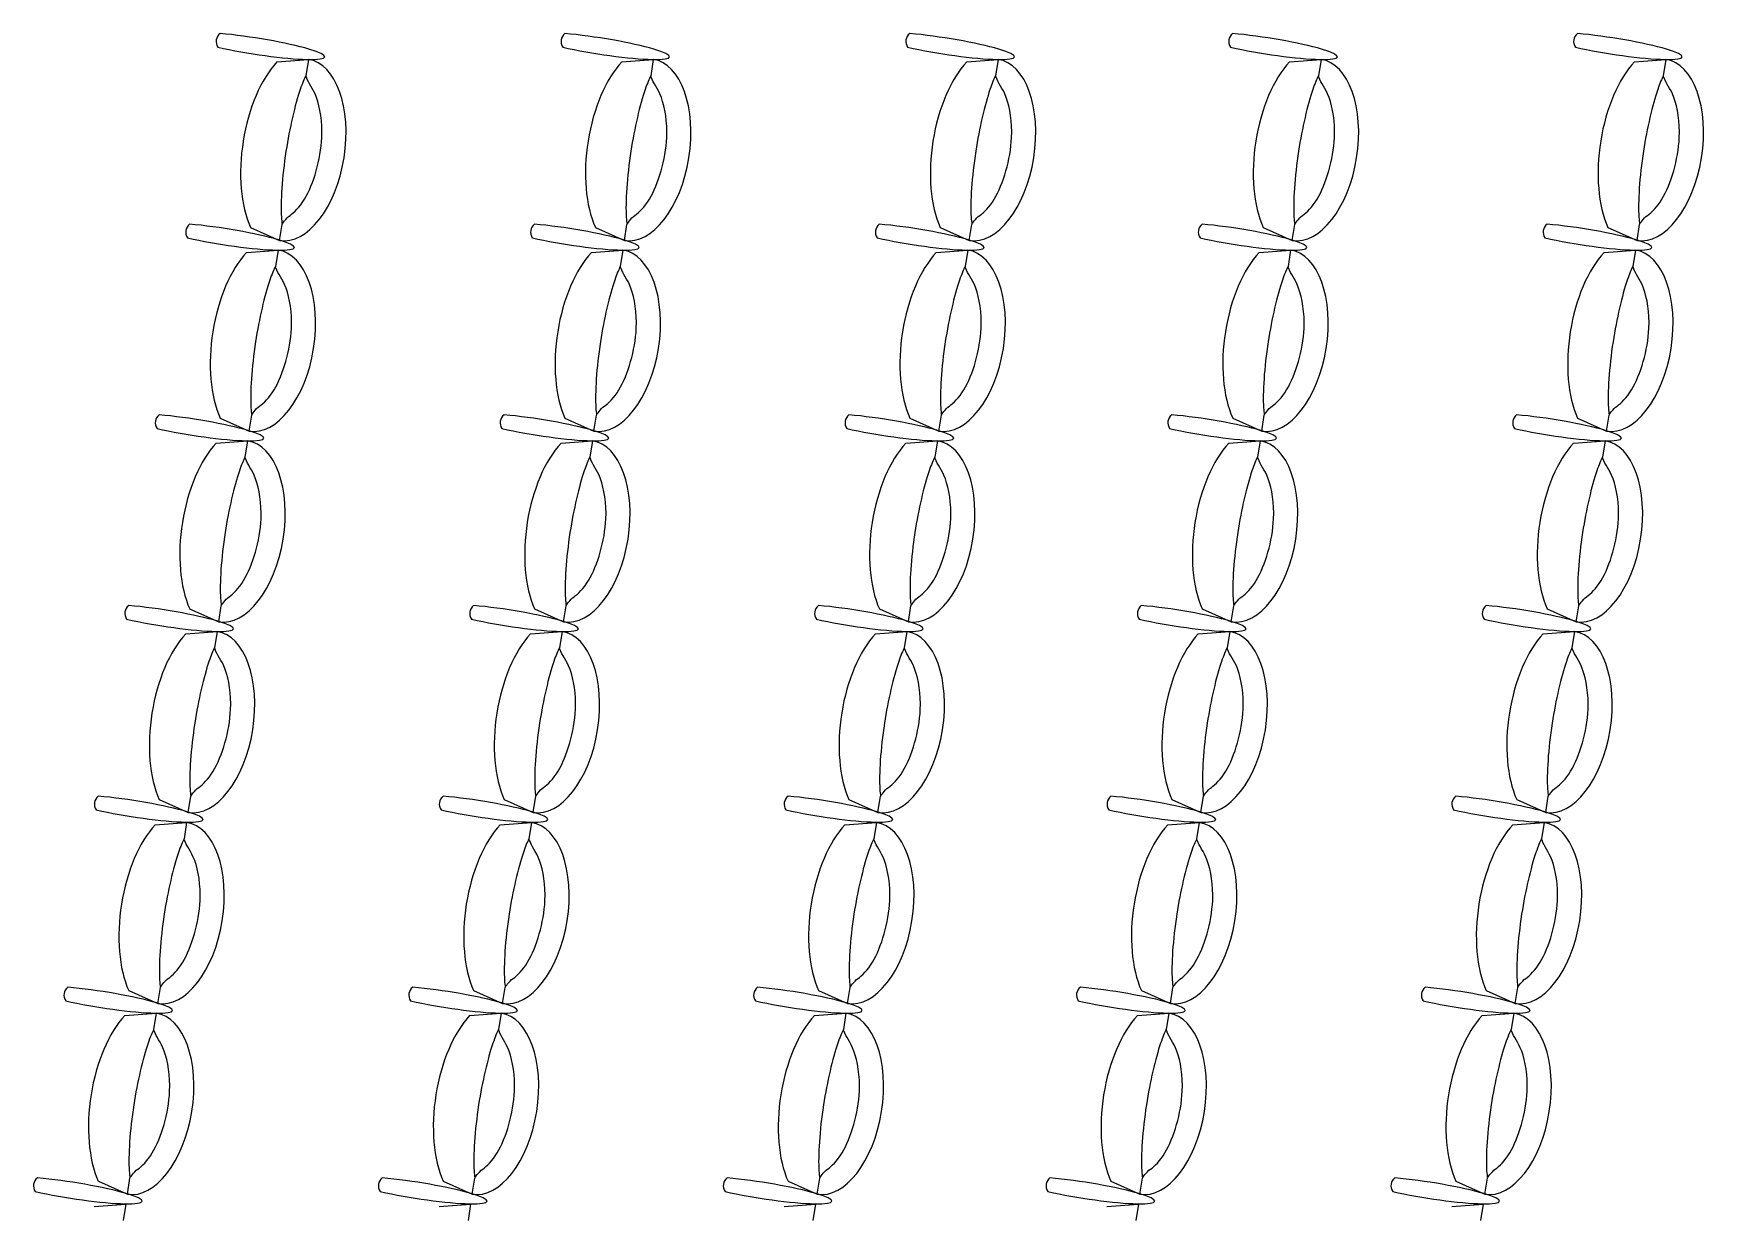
# Model space of a CAD drawing. Header units: metres. Extents: x -11 to 85, y -301 to 135.
# Drawn here: x 28.958 to 33.818, y 34.803 to 38.245 of the extents above; entities that cross this region are included whole.
import ezdxf

# ---------------------------------------------------------------- set-up
doc = ezdxf.new("R2010")
doc.units = ezdxf.units.M
doc.header["$LTSCALE"] = 0.036
doc.layers.add('arxitek corofos', color=252, linetype='Continuous')
doc.layers.add('Epipla', color=252, linetype='Continuous')

# ---------------------------------------------------------------- blocks, each defined once
blk = doc.blocks.new('A$C4C174ED7')
at = {"layer": 'Epipla'}
for p, q in [((9.6743, 3.0497), (9.7655, 3.0566)), ((9.7655, 3.0566), (9.758, 3.0092)), ((10.6743, 3.0497), (10.7655, 3.0566)), ((10.7655, 3.0566), (10.758, 3.0092)), ((11.6743, 3.0497), (11.7655, 3.0566)), ((11.7655, 3.0566), (11.758, 3.0092)), ((12.6104, 3.0497), (12.7017, 3.0566)), ((12.7017, 3.0566), (12.6941, 3.0092)), ((13.6104, 3.0497), (13.7017, 3.0566)), ((13.7017, 3.0566), (13.6941, 3.0092)), ((9.6817, 2.5313), (9.6892, 2.5782)), ((10.6817, 2.5313), (10.6892, 2.5782)), ((11.6817, 2.5313), (11.6892, 2.5782)), ((12.6179, 2.5313), (12.6254, 2.5782)), ((13.6179, 2.5313), (13.6254, 2.5782)), ((9.5976, 2.569), (9.6817, 2.5313)), ((10.5976, 2.569), (10.6817, 2.5313)), ((11.5976, 2.569), (11.6817, 2.5313)), ((12.5337, 2.569), (12.6179, 2.5313)), ((13.5337, 2.569), (13.6179, 2.5313)), ((9.5861, 2.4967), (9.6773, 2.5036)), ((9.6773, 2.5036), (9.6697, 2.4562)), ((10.5861, 2.4967), (10.6773, 2.5036)), ((10.6773, 2.5036), (10.6697, 2.4562)), ((11.5861, 2.4967), (11.6773, 2.5036)), ((11.6773, 2.5036), (11.6697, 2.4562)), ((12.5222, 2.4967), (12.6135, 2.5036)), ((12.6135, 2.5036), (12.6059, 2.4562)), ((13.5222, 2.4967), (13.6135, 2.5036)), ((13.6135, 2.5036), (13.6059, 2.4562)), ((9.5094, 2.016), (9.5935, 1.9783)), ((9.5935, 1.9783), (9.601, 2.0252)), ((10.5094, 2.016), (10.5935, 1.9783)), ((10.5935, 1.9783), (10.601, 2.0252)), ((11.5094, 2.016), (11.5935, 1.9783)), ((11.5935, 1.9783), (11.601, 2.0252)), ((12.4455, 2.016), (12.5297, 1.9783)), ((12.5297, 1.9783), (12.5371, 2.0252)), ((13.4455, 2.016), (13.5297, 1.9783)), ((13.5297, 1.9783), (13.5371, 2.0252)), ((9.4978, 1.9437), (9.5891, 1.9506)), ((9.5891, 1.9506), (9.5815, 1.9032)), ((10.4978, 1.9437), (10.5891, 1.9506)), ((10.5891, 1.9506), (10.5815, 1.9032)), ((11.4978, 1.9437), (11.5891, 1.9506)), ((11.5891, 1.9506), (11.5815, 1.9032)), ((12.434, 1.9437), (12.5252, 1.9506)), ((12.5252, 1.9506), (12.5177, 1.9032)), ((13.434, 1.9437), (13.5252, 1.9506)), ((13.5252, 1.9506), (13.5177, 1.9032)), ((9.4211, 1.463), (9.5053, 1.4253)), ((9.5053, 1.4253), (9.5127, 1.4722)), ((10.4211, 1.463), (10.5053, 1.4253)), ((10.5053, 1.4253), (10.5127, 1.4722)), ((11.4211, 1.463), (11.5053, 1.4253)), ((11.5053, 1.4253), (11.5127, 1.4722)), ((12.3573, 1.463), (12.4414, 1.4253)), ((12.4414, 1.4253), (12.4489, 1.4722)), ((13.3573, 1.463), (13.4414, 1.4253)), ((13.4414, 1.4253), (13.4489, 1.4722)), ((9.4096, 1.3906), (9.5009, 1.3976)), ((9.5009, 1.3976), (9.4933, 1.3502)), ((10.4096, 1.3906), (10.5009, 1.3976)), ((10.5009, 1.3976), (10.4933, 1.3502)), ((11.4096, 1.3906), (11.5009, 1.3976)), ((11.5009, 1.3976), (11.4933, 1.3502)), ((12.3457, 1.3906), (12.437, 1.3976)), ((12.437, 1.3976), (12.4294, 1.3502)), ((13.3457, 1.3906), (13.437, 1.3976)), ((13.437, 1.3976), (13.4294, 1.3502)), ((9.3329, 0.91), (9.417, 0.8723)), ((9.417, 0.8723), (9.4245, 0.9192)), ((10.3329, 0.91), (10.417, 0.8723)), ((10.417, 0.8723), (10.4245, 0.9192)), ((11.3329, 0.91), (11.417, 0.8723)), ((11.417, 0.8723), (11.4245, 0.9192)), ((12.2691, 0.91), (12.3532, 0.8723)), ((12.3532, 0.8723), (12.3607, 0.9192)), ((13.2691, 0.91), (13.3532, 0.8723)), ((13.3532, 0.8723), (13.3607, 0.9192)), ((9.3212, 0.8366), (9.4124, 0.8435)), ((9.4124, 0.8435), (9.4049, 0.7961)), ((10.3212, 0.8366), (10.4124, 0.8435)), ((10.4124, 0.8435), (10.4049, 0.7961)), ((11.3212, 0.8366), (11.4124, 0.8435)), ((11.4124, 0.8435), (11.4049, 0.7961)), ((12.2573, 0.8366), (12.3486, 0.8435)), ((12.3486, 0.8435), (12.341, 0.7961)), ((13.2573, 0.8366), (13.3486, 0.8435)), ((13.3486, 0.8435), (13.341, 0.7961)), ((9.2445, 0.3559), (9.3286, 0.3182)), ((9.3286, 0.3182), (9.3361, 0.3651)), ((10.2445, 0.3559), (10.3286, 0.3182)), ((10.3286, 0.3182), (10.3361, 0.3651)), ((11.2445, 0.3559), (11.3286, 0.3182)), ((11.3286, 0.3182), (11.3361, 0.3651)), ((12.1807, 0.3559), (12.2648, 0.3182)), ((12.2648, 0.3182), (12.2723, 0.3651)), ((13.1807, 0.3559), (13.2648, 0.3182)), ((13.2648, 0.3182), (13.2723, 0.3651)), ((9.233, 0.2836), (9.3242, 0.2905)), ((9.3242, 0.2905), (9.3166, 0.2431)), ((10.233, 0.2836), (10.3242, 0.2905)), ((10.3242, 0.2905), (10.3166, 0.2431)), ((11.233, 0.2836), (11.3242, 0.2905)), ((11.3242, 0.2905), (11.3166, 0.2431)), ((12.1691, 0.2836), (12.2604, 0.2905)), ((12.2604, 0.2905), (12.2528, 0.2431)), ((13.1691, 0.2836), (13.2604, 0.2905)), ((13.2604, 0.2905), (13.2528, 0.2431)), ((9.2404, -0.2348), (9.2479, -0.1879)), ((10.2404, -0.2348), (10.2479, -0.1879)), ((11.2404, -0.2348), (11.2479, -0.1879)), ((12.1766, -0.2348), (12.184, -0.1879)), ((13.1766, -0.2348), (13.184, -0.1879)), ((9.1563, -0.1971), (9.2404, -0.2348)), ((10.1563, -0.1971), (10.2404, -0.2348)), ((11.1563, -0.1971), (11.2404, -0.2348)), ((12.0924, -0.1971), (12.1766, -0.2348)), ((13.0924, -0.1971), (13.1766, -0.2348)), ((9.1446, -0.2705), (9.2358, -0.2636)), ((9.2358, -0.2636), (9.2282, -0.311)), ((10.1446, -0.2705), (10.2358, -0.2636)), ((10.2358, -0.2636), (10.2282, -0.311)), ((11.1446, -0.2705), (11.2358, -0.2636)), ((11.2358, -0.2636), (11.2282, -0.311)), ((12.0807, -0.2705), (12.172, -0.2636)), ((12.172, -0.2636), (12.1644, -0.311)), ((13.0807, -0.2705), (13.172, -0.2636)), ((13.172, -0.2636), (13.1644, -0.311))]:
    blk.add_line(p, q, dxfattribs=at)
for points in [[(9.5091, 3.1317, 0.397593), (9.503, 3.0922)], [(10.5091, 3.1317, 0.397593), (10.503, 3.0922)], [(11.5091, 3.1317, 0.397593), (11.503, 3.0922)], [(12.4453, 3.1317, 0.397593), (12.4391, 3.0922)], [(13.4453, 3.1317, 0.397593), (13.4391, 3.0922)], [(9.4209, 2.5787, 0.397593), (9.4147, 2.5392)], [(10.4209, 2.5787, 0.397593), (10.4147, 2.5392)], [(11.4209, 2.5787, 0.397593), (11.4147, 2.5392)], [(12.357, 2.5787, 0.397593), (12.3509, 2.5392)], [(13.357, 2.5787, 0.397593), (13.3509, 2.5392)], [(9.3327, 2.0257, 0.397593), (9.3265, 1.9862)], [(10.3327, 2.0257, 0.397593), (10.3265, 1.9862)], [(11.3327, 2.0257, 0.397593), (11.3265, 1.9862)], [(12.2688, 2.0257, 0.397593), (12.2627, 1.9862)], [(13.2688, 2.0257, 0.397593), (13.2627, 1.9862)], [(9.2444, 1.4727, 0.397593), (9.2383, 1.4331)], [(10.2444, 1.4727, 0.397593), (10.2383, 1.4331)], [(11.2444, 1.4727, 0.397593), (11.2383, 1.4331)], [(12.1806, 1.4727, 0.397593), (12.1744, 1.4331)], [(13.1806, 1.4727, 0.397593), (13.1744, 1.4331)], [(9.1562, 0.9197, 0.397593), (9.15, 0.8801)], [(10.1562, 0.9197, 0.397593), (10.15, 0.8801)], [(11.1562, 0.9197, 0.397593), (11.15, 0.8801)], [(12.0924, 0.9197, 0.397593), (12.0862, 0.8801)], [(13.0924, 0.9197, 0.397593), (13.0862, 0.8801)], [(9.0678, 0.3656, 0.397593), (9.0616, 0.326)], [(10.0678, 0.3656, 0.397593), (10.0616, 0.326)], [(11.0678, 0.3656, 0.397593), (11.0616, 0.326)], [(12.0039, 0.3656, 0.397593), (11.9978, 0.326)], [(13.0039, 0.3656, 0.397593), (12.9978, 0.326)], [(8.9796, -0.1874, 0.397593), (8.9734, -0.227)], [(9.9796, -0.1874, 0.397593), (9.9734, -0.227)], [(10.9796, -0.1874, 0.397593), (10.9734, -0.227)], [(11.9157, -0.1874, 0.397593), (11.9096, -0.227)], [(12.9157, -0.1874, 0.397593), (12.9096, -0.227)], [(12.9157, -0.1874, 0.397593), (12.9096, -0.227)]]:
    blk.add_lwpolyline(points, format="xyb", dxfattribs=at)
for centre, major_axis, ratio, start_param, end_param in [((9.6101, 3.0956), (-0.2028, 0.0318), 0.113529, 1.031877, 5.251545), ((10.6101, 3.0956), (-0.2028, 0.0318), 0.113529, 1.031877, 5.251545), ((11.6101, 3.0956), (-0.2028, 0.0318), 0.113529, 1.031877, 5.251545), ((12.5463, 3.0956), (-0.2028, 0.0318), 0.113529, 1.031877, 5.251545), ((13.5463, 3.0956), (-0.2028, 0.0318), 0.113529, 1.031877, 5.251545), ((9.7236, 2.794), (0.0463, 0.2995), 0.493003, 0.628379, 2.49343), ((9.7236, 2.794), (0.0419, 0.2627), 0.552275, 3.141593, 6.283185), ((10.7236, 2.794), (0.0463, 0.2995), 0.493003, 0.628379, 2.49343), ((10.7236, 2.794), (0.0419, 0.2627), 0.552275, 3.141593, 6.283185), ((11.7236, 2.794), (0.0463, 0.2995), 0.493003, 0.628379, 2.49343), ((11.7236, 2.794), (0.0419, 0.2627), 0.552275, 3.141593, 6.283185), ((12.6598, 2.794), (0.0463, 0.2995), 0.493003, 0.628379, 2.49343), ((12.6598, 2.794), (0.0419, 0.2627), 0.552275, 3.141593, 6.283185), ((13.6598, 2.794), (0.0463, 0.2995), 0.493003, 0.628379, 2.49343), ((13.6598, 2.794), (0.0419, 0.2627), 0.552275, 3.141593, 6.283185), ((9.5219, 2.5426), (-0.2028, 0.0318), 0.113529, 1.031877, 5.251545), ((10.5219, 2.5426), (-0.2028, 0.0318), 0.113529, 1.031877, 5.251545), ((11.5219, 2.5426), (-0.2028, 0.0318), 0.113529, 1.031877, 5.251545), ((12.4581, 2.5426), (-0.2028, 0.0318), 0.113529, 1.031877, 5.251545), ((13.4581, 2.5426), (-0.2028, 0.0318), 0.113529, 1.031877, 5.251545), ((9.6354, 2.241), (0.0463, 0.2995), 0.493003, 0.628379, 2.49343), ((9.6354, 2.241), (0.0419, 0.2627), 0.552275, 3.141593, 6.283185), ((10.6354, 2.241), (0.0463, 0.2995), 0.493003, 0.628379, 2.49343), ((10.6354, 2.241), (0.0419, 0.2627), 0.552275, 3.141593, 6.283185), ((11.6354, 2.241), (0.0463, 0.2995), 0.493003, 0.628379, 2.49343), ((11.6354, 2.241), (0.0419, 0.2627), 0.552275, 3.141593, 6.283185), ((12.5716, 2.241), (0.0463, 0.2995), 0.493003, 0.628379, 2.49343), ((12.5716, 2.241), (0.0419, 0.2627), 0.552275, 3.141593, 6.283185), ((13.5716, 2.241), (0.0463, 0.2995), 0.493003, 0.628379, 2.49343), ((13.5716, 2.241), (0.0419, 0.2627), 0.552275, 3.141593, 6.283185), ((9.4337, 1.9896), (-0.2028, 0.0318), 0.113529, 1.031877, 5.251545), ((10.4337, 1.9896), (-0.2028, 0.0318), 0.113529, 1.031877, 5.251545), ((11.4337, 1.9896), (-0.2028, 0.0318), 0.113529, 1.031877, 5.251545), ((12.3698, 1.9896), (-0.2028, 0.0318), 0.113529, 1.031877, 5.251545), ((13.3698, 1.9896), (-0.2028, 0.0318), 0.113529, 1.031877, 5.251545), ((9.5472, 1.6879), (0.0419, 0.2627), 0.552275, 3.141593, 6.283185), ((10.5472, 1.6879), (0.0419, 0.2627), 0.552275, 3.141593, 6.283185), ((11.5472, 1.6879), (0.0419, 0.2627), 0.552275, 3.141593, 6.283185), ((12.4833, 1.6879), (0.0419, 0.2627), 0.552275, 3.141593, 6.283185), ((13.4833, 1.6879), (0.0419, 0.2627), 0.552275, 3.141593, 6.283185), ((9.5472, 1.6879), (0.0463, 0.2995), 0.493003, 0.628379, 2.49343), ((10.5472, 1.6879), (0.0463, 0.2995), 0.493003, 0.628379, 2.49343), ((11.5472, 1.6879), (0.0463, 0.2995), 0.493003, 0.628379, 2.49343), ((12.4833, 1.6879), (0.0463, 0.2995), 0.493003, 0.628379, 2.49343), ((13.4833, 1.6879), (0.0463, 0.2995), 0.493003, 0.628379, 2.49343), ((9.3454, 1.4366), (-0.2028, 0.0318), 0.113529, 1.031877, 5.251545), ((10.3454, 1.4366), (-0.2028, 0.0318), 0.113529, 1.031877, 5.251545), ((11.3454, 1.4366), (-0.2028, 0.0318), 0.113529, 1.031877, 5.251545), ((12.2816, 1.4366), (-0.2028, 0.0318), 0.113529, 1.031877, 5.251545), ((13.2816, 1.4366), (-0.2028, 0.0318), 0.113529, 1.031877, 5.251545), ((9.4589, 1.1349), (0.0463, 0.2995), 0.493003, 0.628379, 2.49343), ((9.4589, 1.1349), (0.0419, 0.2627), 0.552275, 3.141593, 6.283185), ((10.4589, 1.1349), (0.0463, 0.2995), 0.493003, 0.628379, 2.49343), ((10.4589, 1.1349), (0.0419, 0.2627), 0.552275, 3.141593, 6.283185), ((11.4589, 1.1349), (0.0463, 0.2995), 0.493003, 0.628379, 2.49343), ((11.4589, 1.1349), (0.0419, 0.2627), 0.552275, 3.141593, 6.283185), ((12.3951, 1.1349), (0.0463, 0.2995), 0.493003, 0.628379, 2.49343), ((12.3951, 1.1349), (0.0419, 0.2627), 0.552275, 3.141593, 6.283185), ((13.3951, 1.1349), (0.0463, 0.2995), 0.493003, 0.628379, 2.49343), ((13.3951, 1.1349), (0.0419, 0.2627), 0.552275, 3.141593, 6.283185), ((9.2572, 0.8836), (-0.2028, 0.0318), 0.113529, 1.031877, 5.251545), ((10.2572, 0.8836), (-0.2028, 0.0318), 0.113529, 1.031877, 5.251545), ((11.2572, 0.8836), (-0.2028, 0.0318), 0.113529, 1.031877, 5.251545), ((12.1934, 0.8836), (-0.2028, 0.0318), 0.113529, 1.031877, 5.251545), ((13.1934, 0.8836), (-0.2028, 0.0318), 0.113529, 1.031877, 5.251545), ((9.3705, 0.5809), (0.0463, 0.2995), 0.493003, 0.628379, 2.49343), ((9.3705, 0.5809), (0.0419, 0.2627), 0.552275, 3.141593, 6.283185), ((10.3705, 0.5809), (0.0463, 0.2995), 0.493003, 0.628379, 2.49343), ((10.3705, 0.5809), (0.0419, 0.2627), 0.552275, 3.141593, 6.283185), ((11.3705, 0.5809), (0.0463, 0.2995), 0.493003, 0.628379, 2.49343), ((11.3705, 0.5809), (0.0419, 0.2627), 0.552275, 3.141593, 6.283185), ((12.3067, 0.5809), (0.0463, 0.2995), 0.493003, 0.628379, 2.49343), ((12.3067, 0.5809), (0.0419, 0.2627), 0.552275, 3.141593, 6.283185), ((13.3067, 0.5809), (0.0463, 0.2995), 0.493003, 0.628379, 2.49343), ((13.3067, 0.5809), (0.0419, 0.2627), 0.552275, 3.141593, 6.283185), ((9.1688, 0.3295), (-0.2028, 0.0318), 0.113529, 1.031877, 5.251545), ((10.1688, 0.3295), (-0.2028, 0.0318), 0.113529, 1.031877, 5.251545), ((11.1688, 0.3295), (-0.2028, 0.0318), 0.113529, 1.031877, 5.251545), ((12.105, 0.3295), (-0.2028, 0.0318), 0.113529, 1.031877, 5.251545), ((13.105, 0.3295), (-0.2028, 0.0318), 0.113529, 1.031877, 5.251545), ((9.2823, 0.0278), (0.0463, 0.2995), 0.493003, 0.628379, 2.49343), ((9.2823, 0.0278), (0.0419, 0.2627), 0.552275, 3.141593, 6.283185), ((10.2823, 0.0278), (0.0463, 0.2995), 0.493003, 0.628379, 2.49343), ((10.2823, 0.0278), (0.0419, 0.2627), 0.552275, 3.141593, 6.283185), ((11.2823, 0.0278), (0.0463, 0.2995), 0.493003, 0.628379, 2.49343), ((11.2823, 0.0278), (0.0419, 0.2627), 0.552275, 3.141593, 6.283185), ((12.2185, 0.0278), (0.0463, 0.2995), 0.493003, 0.628379, 2.49343), ((12.2185, 0.0278), (0.0419, 0.2627), 0.552275, 3.141593, 6.283185), ((13.2185, 0.0278), (0.0463, 0.2995), 0.493003, 0.628379, 2.49343), ((13.2185, 0.0278), (0.0419, 0.2627), 0.552275, 3.141593, 6.283185), ((9.0806, -0.2235), (-0.2028, 0.0318), 0.113529, 1.031877, 5.251545), ((10.0806, -0.2235), (-0.2028, 0.0318), 0.113529, 1.031877, 5.251545), ((11.0806, -0.2235), (-0.2028, 0.0318), 0.113529, 1.031877, 5.251545), ((12.0167, -0.2235), (-0.2028, 0.0318), 0.113529, 1.031877, 5.251545), ((13.0167, -0.2235), (-0.2028, 0.0318), 0.113529, 1.031877, 5.251545)]:
    blk.add_ellipse(centre, major_axis=major_axis, ratio=ratio, start_param=start_param, end_param=end_param, dxfattribs=at)
for points, knots in [([(9.758, 3.0092), (9.7534, 3.0001), (9.7475, 2.9863), (9.7265, 2.9247), (9.7108, 2.8576), (9.689, 2.7162), (9.6843, 2.6421), (9.6876, 2.5911), (9.6884, 2.5841), (9.6893, 2.5786)], [0.506584, 0.506584, 0.506584, 0.506584, 0.805592, 0.805592, 1.599086, 1.599086, 2.473163, 2.473163, 2.635992, 2.635992, 2.635992, 2.635992]), ([(9.6893, 2.5786), (9.6893, 2.5786), (9.7003, 2.5961), (9.724, 2.6118), (9.7398, 2.628), (9.7807, 2.6953), (9.8013, 2.7658), (9.8065, 2.8749), (9.7994, 2.9171), (9.778, 2.9756), (9.7659, 2.9858), (9.758, 3.0092), (9.758, 3.0092), (9.758, 3.0092)], [3.141593, 3.141593, 3.141593, 3.141593, 3.601272, 3.601272, 4.06095, 4.06095, 4.924473, 4.924473, 5.526258, 5.526258, 6.140896, 6.140896, 6.283185, 6.283185, 6.283185, 6.283185]), ([(10.758, 3.0092), (10.7534, 3.0001), (10.7475, 2.9863), (10.7265, 2.9247), (10.7108, 2.8576), (10.689, 2.7162), (10.6843, 2.6421), (10.6876, 2.5911), (10.6884, 2.5841), (10.6893, 2.5786)], [0.506584, 0.506584, 0.506584, 0.506584, 0.805592, 0.805592, 1.599086, 1.599086, 2.473163, 2.473163, 2.635992, 2.635992, 2.635992, 2.635992]), ([(10.6893, 2.5786), (10.6893, 2.5786), (10.7003, 2.5961), (10.724, 2.6118), (10.7398, 2.628), (10.7807, 2.6953), (10.8013, 2.7658), (10.8065, 2.8749), (10.7994, 2.9171), (10.778, 2.9756), (10.7659, 2.9858), (10.758, 3.0092), (10.758, 3.0092), (10.758, 3.0092)], [3.141593, 3.141593, 3.141593, 3.141593, 3.601272, 3.601272, 4.06095, 4.06095, 4.924473, 4.924473, 5.526258, 5.526258, 6.140896, 6.140896, 6.283185, 6.283185, 6.283185, 6.283185]), ([(11.758, 3.0092), (11.7534, 3.0001), (11.7475, 2.9863), (11.7265, 2.9247), (11.7108, 2.8576), (11.689, 2.7162), (11.6843, 2.6421), (11.6876, 2.5911), (11.6884, 2.5841), (11.6893, 2.5786)], [0.506584, 0.506584, 0.506584, 0.506584, 0.805592, 0.805592, 1.599086, 1.599086, 2.473163, 2.473163, 2.635992, 2.635992, 2.635992, 2.635992]), ([(11.6893, 2.5786), (11.6893, 2.5786), (11.7003, 2.5961), (11.724, 2.6118), (11.7398, 2.628), (11.7807, 2.6953), (11.8013, 2.7658), (11.8065, 2.8749), (11.7994, 2.9171), (11.778, 2.9756), (11.7659, 2.9858), (11.758, 3.0092), (11.758, 3.0092), (11.758, 3.0092)], [3.141593, 3.141593, 3.141593, 3.141593, 3.601272, 3.601272, 4.06095, 4.06095, 4.924473, 4.924473, 5.526258, 5.526258, 6.140896, 6.140896, 6.283185, 6.283185, 6.283185, 6.283185]), ([(12.6941, 3.0092), (12.6896, 3.0001), (12.6837, 2.9863), (12.6626, 2.9247), (12.6469, 2.8576), (12.6251, 2.7162), (12.6204, 2.6421), (12.6238, 2.5911), (12.6246, 2.5841), (12.6254, 2.5786)], [0.506584, 0.506584, 0.506584, 0.506584, 0.805592, 0.805592, 1.599086, 1.599086, 2.473163, 2.473163, 2.635992, 2.635992, 2.635992, 2.635992]), ([(12.6254, 2.5786), (12.6254, 2.5786), (12.6365, 2.5961), (12.6601, 2.6118), (12.676, 2.628), (12.7168, 2.6953), (12.7375, 2.7658), (12.7427, 2.8749), (12.7355, 2.9171), (12.7141, 2.9756), (12.702, 2.9858), (12.6941, 3.0092), (12.6941, 3.0092), (12.6941, 3.0092)], [3.141593, 3.141593, 3.141593, 3.141593, 3.601272, 3.601272, 4.06095, 4.06095, 4.924473, 4.924473, 5.526258, 5.526258, 6.140896, 6.140896, 6.283185, 6.283185, 6.283185, 6.283185]), ([(13.6941, 3.0092), (13.6896, 3.0001), (13.6837, 2.9863), (13.6626, 2.9247), (13.6469, 2.8576), (13.6251, 2.7162), (13.6204, 2.6421), (13.6238, 2.5911), (13.6246, 2.5841), (13.6254, 2.5786)], [0.506584, 0.506584, 0.506584, 0.506584, 0.805592, 0.805592, 1.599086, 1.599086, 2.473163, 2.473163, 2.635992, 2.635992, 2.635992, 2.635992]), ([(13.6254, 2.5786), (13.6254, 2.5786), (13.6365, 2.5961), (13.6601, 2.6118), (13.676, 2.628), (13.7168, 2.6953), (13.7375, 2.7658), (13.7427, 2.8749), (13.7355, 2.9171), (13.7141, 2.9756), (13.702, 2.9858), (13.6941, 3.0092), (13.6941, 3.0092), (13.6941, 3.0092)], [3.141593, 3.141593, 3.141593, 3.141593, 3.601272, 3.601272, 4.06095, 4.06095, 4.924473, 4.924473, 5.526258, 5.526258, 6.140896, 6.140896, 6.283185, 6.283185, 6.283185, 6.283185]), ([(9.6697, 2.4562), (9.6652, 2.4471), (9.6593, 2.4333), (9.6382, 2.3717), (9.6225, 2.3046), (9.6007, 2.1632), (9.596, 2.0891), (9.5994, 2.0381), (9.6002, 2.0311), (9.6011, 2.0256)], [0.506584, 0.506584, 0.506584, 0.506584, 0.805592, 0.805592, 1.599086, 1.599086, 2.473163, 2.473163, 2.635992, 2.635992, 2.635992, 2.635992]), ([(9.6011, 2.0256), (9.6011, 2.0256), (9.6121, 2.0431), (9.6357, 2.0588), (9.6516, 2.075), (9.6925, 2.1422), (9.7131, 2.2128), (9.7183, 2.3219), (9.7111, 2.364), (9.6897, 2.4226), (9.6777, 2.4328), (9.6697, 2.4562), (9.6697, 2.4562), (9.6697, 2.4562)], [3.141593, 3.141593, 3.141593, 3.141593, 3.601272, 3.601272, 4.06095, 4.06095, 4.924473, 4.924473, 5.526258, 5.526258, 6.140896, 6.140896, 6.283185, 6.283185, 6.283185, 6.283185]), ([(10.6697, 2.4562), (10.6652, 2.4471), (10.6593, 2.4333), (10.6382, 2.3717), (10.6225, 2.3046), (10.6007, 2.1632), (10.596, 2.0891), (10.5994, 2.0381), (10.6002, 2.0311), (10.6011, 2.0256)], [0.506584, 0.506584, 0.506584, 0.506584, 0.805592, 0.805592, 1.599086, 1.599086, 2.473163, 2.473163, 2.635992, 2.635992, 2.635992, 2.635992]), ([(10.6011, 2.0256), (10.6011, 2.0256), (10.6121, 2.0431), (10.6357, 2.0588), (10.6516, 2.075), (10.6925, 2.1422), (10.7131, 2.2128), (10.7183, 2.3219), (10.7111, 2.364), (10.6897, 2.4226), (10.6777, 2.4328), (10.6697, 2.4562), (10.6697, 2.4562), (10.6697, 2.4562)], [3.141593, 3.141593, 3.141593, 3.141593, 3.601272, 3.601272, 4.06095, 4.06095, 4.924473, 4.924473, 5.526258, 5.526258, 6.140896, 6.140896, 6.283185, 6.283185, 6.283185, 6.283185]), ([(11.6697, 2.4562), (11.6652, 2.4471), (11.6593, 2.4333), (11.6382, 2.3717), (11.6225, 2.3046), (11.6007, 2.1632), (11.596, 2.0891), (11.5994, 2.0381), (11.6002, 2.0311), (11.6011, 2.0256)], [0.506584, 0.506584, 0.506584, 0.506584, 0.805592, 0.805592, 1.599086, 1.599086, 2.473163, 2.473163, 2.635992, 2.635992, 2.635992, 2.635992]), ([(11.6011, 2.0256), (11.6011, 2.0256), (11.6121, 2.0431), (11.6357, 2.0588), (11.6516, 2.075), (11.6925, 2.1422), (11.7131, 2.2128), (11.7183, 2.3219), (11.7111, 2.364), (11.6897, 2.4226), (11.6777, 2.4328), (11.6697, 2.4562), (11.6697, 2.4562), (11.6697, 2.4562)], [3.141593, 3.141593, 3.141593, 3.141593, 3.601272, 3.601272, 4.06095, 4.06095, 4.924473, 4.924473, 5.526258, 5.526258, 6.140896, 6.140896, 6.283185, 6.283185, 6.283185, 6.283185]), ([(12.6059, 2.4562), (12.6013, 2.4471), (12.5955, 2.4333), (12.5744, 2.3717), (12.5587, 2.3046), (12.5369, 2.1632), (12.5322, 2.0891), (12.5356, 2.0381), (12.5364, 2.0311), (12.5372, 2.0256)], [0.506584, 0.506584, 0.506584, 0.506584, 0.805592, 0.805592, 1.599086, 1.599086, 2.473163, 2.473163, 2.635992, 2.635992, 2.635992, 2.635992]), ([(12.5372, 2.0256), (12.5372, 2.0256), (12.5483, 2.0431), (12.5719, 2.0588), (12.5878, 2.075), (12.6286, 2.1422), (12.6493, 2.2128), (12.6545, 2.3219), (12.6473, 2.364), (12.6259, 2.4226), (12.6138, 2.4328), (12.6059, 2.4562), (12.6059, 2.4562), (12.6059, 2.4562)], [3.141593, 3.141593, 3.141593, 3.141593, 3.601272, 3.601272, 4.06095, 4.06095, 4.924473, 4.924473, 5.526258, 5.526258, 6.140896, 6.140896, 6.283185, 6.283185, 6.283185, 6.283185]), ([(13.6059, 2.4562), (13.6013, 2.4471), (13.5955, 2.4333), (13.5744, 2.3717), (13.5587, 2.3046), (13.5369, 2.1632), (13.5322, 2.0891), (13.5356, 2.0381), (13.5364, 2.0311), (13.5372, 2.0256)], [0.506584, 0.506584, 0.506584, 0.506584, 0.805592, 0.805592, 1.599086, 1.599086, 2.473163, 2.473163, 2.635992, 2.635992, 2.635992, 2.635992]), ([(13.5372, 2.0256), (13.5372, 2.0256), (13.5483, 2.0431), (13.5719, 2.0588), (13.5878, 2.075), (13.6286, 2.1422), (13.6493, 2.2128), (13.6545, 2.3219), (13.6473, 2.364), (13.6259, 2.4226), (13.6138, 2.4328), (13.6059, 2.4562), (13.6059, 2.4562), (13.6059, 2.4562)], [3.141593, 3.141593, 3.141593, 3.141593, 3.601272, 3.601272, 4.06095, 4.06095, 4.924473, 4.924473, 5.526258, 5.526258, 6.140896, 6.140896, 6.283185, 6.283185, 6.283185, 6.283185]), ([(9.5815, 1.9032), (9.5769, 1.8941), (9.5711, 1.8803), (9.55, 1.8187), (9.5343, 1.7516), (9.5125, 1.6102), (9.5078, 1.5361), (9.5112, 1.4851), (9.512, 1.4781), (9.5128, 1.4726)], [0.506584, 0.506584, 0.506584, 0.506584, 0.805592, 0.805592, 1.599086, 1.599086, 2.473163, 2.473163, 2.635992, 2.635992, 2.635992, 2.635992]), ([(9.5128, 1.4726), (9.5128, 1.4726), (9.5239, 1.4901), (9.5475, 1.5058), (9.5634, 1.5219), (9.6042, 1.5892), (9.6249, 1.6598), (9.6301, 1.7689), (9.6229, 1.811), (9.6015, 1.8696), (9.5894, 1.8798), (9.5815, 1.9032), (9.5815, 1.9032), (9.5815, 1.9032)], [3.141593, 3.141593, 3.141593, 3.141593, 3.601272, 3.601272, 4.06095, 4.06095, 4.924473, 4.924473, 5.526258, 5.526258, 6.140896, 6.140896, 6.283185, 6.283185, 6.283185, 6.283185]), ([(10.5815, 1.9032), (10.5769, 1.8941), (10.5711, 1.8803), (10.55, 1.8187), (10.5343, 1.7516), (10.5125, 1.6102), (10.5078, 1.5361), (10.5112, 1.4851), (10.512, 1.4781), (10.5128, 1.4726)], [0.506584, 0.506584, 0.506584, 0.506584, 0.805592, 0.805592, 1.599086, 1.599086, 2.473163, 2.473163, 2.635992, 2.635992, 2.635992, 2.635992]), ([(10.5128, 1.4726), (10.5128, 1.4726), (10.5239, 1.4901), (10.5475, 1.5058), (10.5634, 1.5219), (10.6042, 1.5892), (10.6249, 1.6598), (10.6301, 1.7689), (10.6229, 1.811), (10.6015, 1.8696), (10.5894, 1.8798), (10.5815, 1.9032), (10.5815, 1.9032), (10.5815, 1.9032)], [3.141593, 3.141593, 3.141593, 3.141593, 3.601272, 3.601272, 4.06095, 4.06095, 4.924473, 4.924473, 5.526258, 5.526258, 6.140896, 6.140896, 6.283185, 6.283185, 6.283185, 6.283185]), ([(11.5815, 1.9032), (11.5769, 1.8941), (11.5711, 1.8803), (11.55, 1.8187), (11.5343, 1.7516), (11.5125, 1.6102), (11.5078, 1.5361), (11.5112, 1.4851), (11.512, 1.4781), (11.5128, 1.4726)], [0.506584, 0.506584, 0.506584, 0.506584, 0.805592, 0.805592, 1.599086, 1.599086, 2.473163, 2.473163, 2.635992, 2.635992, 2.635992, 2.635992]), ([(11.5128, 1.4726), (11.5128, 1.4726), (11.5239, 1.4901), (11.5475, 1.5058), (11.5634, 1.5219), (11.6042, 1.5892), (11.6249, 1.6598), (11.6301, 1.7689), (11.6229, 1.811), (11.6015, 1.8696), (11.5894, 1.8798), (11.5815, 1.9032), (11.5815, 1.9032), (11.5815, 1.9032)], [3.141593, 3.141593, 3.141593, 3.141593, 3.601272, 3.601272, 4.06095, 4.06095, 4.924473, 4.924473, 5.526258, 5.526258, 6.140896, 6.140896, 6.283185, 6.283185, 6.283185, 6.283185]), ([(12.5177, 1.9032), (12.5131, 1.8941), (12.5072, 1.8803), (12.4862, 1.8187), (12.4705, 1.7516), (12.4487, 1.6102), (12.444, 1.5361), (12.4473, 1.4851), (12.4481, 1.4781), (12.449, 1.4726)], [0.506584, 0.506584, 0.506584, 0.506584, 0.805592, 0.805592, 1.599086, 1.599086, 2.473163, 2.473163, 2.635992, 2.635992, 2.635992, 2.635992]), ([(12.449, 1.4726), (12.449, 1.4726), (12.46, 1.4901), (12.4837, 1.5058), (12.4995, 1.5219), (12.5404, 1.5892), (12.561, 1.6598), (12.5662, 1.7689), (12.5591, 1.811), (12.5377, 1.8696), (12.5256, 1.8798), (12.5177, 1.9032), (12.5177, 1.9032), (12.5177, 1.9032)], [3.141593, 3.141593, 3.141593, 3.141593, 3.601272, 3.601272, 4.06095, 4.06095, 4.924473, 4.924473, 5.526258, 5.526258, 6.140896, 6.140896, 6.283185, 6.283185, 6.283185, 6.283185]), ([(13.5177, 1.9032), (13.5131, 1.8941), (13.5072, 1.8803), (13.4862, 1.8187), (13.4705, 1.7516), (13.4487, 1.6102), (13.444, 1.5361), (13.4473, 1.4851), (13.4481, 1.4781), (13.449, 1.4726)], [0.506584, 0.506584, 0.506584, 0.506584, 0.805592, 0.805592, 1.599086, 1.599086, 2.473163, 2.473163, 2.635992, 2.635992, 2.635992, 2.635992]), ([(13.449, 1.4726), (13.449, 1.4726), (13.46, 1.4901), (13.4837, 1.5058), (13.4995, 1.5219), (13.5404, 1.5892), (13.561, 1.6598), (13.5662, 1.7689), (13.5591, 1.811), (13.5377, 1.8696), (13.5256, 1.8798), (13.5177, 1.9032), (13.5177, 1.9032), (13.5177, 1.9032)], [3.141593, 3.141593, 3.141593, 3.141593, 3.601272, 3.601272, 4.06095, 4.06095, 4.924473, 4.924473, 5.526258, 5.526258, 6.140896, 6.140896, 6.283185, 6.283185, 6.283185, 6.283185]), ([(9.4933, 1.3502), (9.4887, 1.3411), (9.4828, 1.3273), (9.4618, 1.2657), (9.4461, 1.1985), (9.4243, 1.0572), (9.4196, 0.9831), (9.4229, 0.9321), (9.4237, 0.9251), (9.4246, 0.9196)], [0.506584, 0.506584, 0.506584, 0.506584, 0.805592, 0.805592, 1.599086, 1.599086, 2.473163, 2.473163, 2.635992, 2.635992, 2.635992, 2.635992]), ([(9.4246, 0.9196), (9.4246, 0.9196), (9.4356, 0.937), (9.4593, 0.9528), (9.4751, 0.9689), (9.516, 1.0362), (9.5366, 1.1068), (9.5418, 1.2159), (9.5347, 1.258), (9.5133, 1.3166), (9.5012, 1.3268), (9.4933, 1.3502), (9.4933, 1.3502), (9.4933, 1.3502)], [3.141593, 3.141593, 3.141593, 3.141593, 3.601272, 3.601272, 4.06095, 4.06095, 4.924473, 4.924473, 5.526258, 5.526258, 6.140896, 6.140896, 6.283185, 6.283185, 6.283185, 6.283185]), ([(10.4933, 1.3502), (10.4887, 1.3411), (10.4828, 1.3273), (10.4618, 1.2657), (10.4461, 1.1985), (10.4243, 1.0572), (10.4196, 0.9831), (10.4229, 0.9321), (10.4237, 0.9251), (10.4246, 0.9196)], [0.506584, 0.506584, 0.506584, 0.506584, 0.805592, 0.805592, 1.599086, 1.599086, 2.473163, 2.473163, 2.635992, 2.635992, 2.635992, 2.635992]), ([(10.4246, 0.9196), (10.4246, 0.9196), (10.4356, 0.937), (10.4593, 0.9528), (10.4751, 0.9689), (10.516, 1.0362), (10.5366, 1.1068), (10.5418, 1.2159), (10.5347, 1.258), (10.5133, 1.3166), (10.5012, 1.3268), (10.4933, 1.3502), (10.4933, 1.3502), (10.4933, 1.3502)], [3.141593, 3.141593, 3.141593, 3.141593, 3.601272, 3.601272, 4.06095, 4.06095, 4.924473, 4.924473, 5.526258, 5.526258, 6.140896, 6.140896, 6.283185, 6.283185, 6.283185, 6.283185]), ([(11.4933, 1.3502), (11.4887, 1.3411), (11.4828, 1.3273), (11.4618, 1.2657), (11.4461, 1.1985), (11.4243, 1.0572), (11.4196, 0.9831), (11.4229, 0.9321), (11.4237, 0.9251), (11.4246, 0.9196)], [0.506584, 0.506584, 0.506584, 0.506584, 0.805592, 0.805592, 1.599086, 1.599086, 2.473163, 2.473163, 2.635992, 2.635992, 2.635992, 2.635992]), ([(11.4246, 0.9196), (11.4246, 0.9196), (11.4356, 0.937), (11.4593, 0.9528), (11.4751, 0.9689), (11.516, 1.0362), (11.5366, 1.1068), (11.5418, 1.2159), (11.5347, 1.258), (11.5133, 1.3166), (11.5012, 1.3268), (11.4933, 1.3502), (11.4933, 1.3502), (11.4933, 1.3502)], [3.141593, 3.141593, 3.141593, 3.141593, 3.601272, 3.601272, 4.06095, 4.06095, 4.924473, 4.924473, 5.526258, 5.526258, 6.140896, 6.140896, 6.283185, 6.283185, 6.283185, 6.283185]), ([(12.4294, 1.3502), (12.4249, 1.3411), (12.419, 1.3273), (12.3979, 1.2657), (12.3822, 1.1985), (12.3604, 1.0572), (12.3557, 0.9831), (12.3591, 0.9321), (12.3599, 0.9251), (12.3607, 0.9196)], [0.506584, 0.506584, 0.506584, 0.506584, 0.805592, 0.805592, 1.599086, 1.599086, 2.473163, 2.473163, 2.635992, 2.635992, 2.635992, 2.635992]), ([(12.3607, 0.9196), (12.3607, 0.9196), (12.3718, 0.937), (12.3954, 0.9528), (12.4113, 0.9689), (12.4521, 1.0362), (12.4728, 1.1068), (12.478, 1.2159), (12.4708, 1.258), (12.4494, 1.3166), (12.4374, 1.3268), (12.4294, 1.3502), (12.4294, 1.3502), (12.4294, 1.3502)], [3.141593, 3.141593, 3.141593, 3.141593, 3.601272, 3.601272, 4.06095, 4.06095, 4.924473, 4.924473, 5.526258, 5.526258, 6.140896, 6.140896, 6.283185, 6.283185, 6.283185, 6.283185]), ([(13.4294, 1.3502), (13.4249, 1.3411), (13.419, 1.3273), (13.3979, 1.2657), (13.3822, 1.1985), (13.3604, 1.0572), (13.3557, 0.9831), (13.3591, 0.9321), (13.3599, 0.9251), (13.3607, 0.9196)], [0.506584, 0.506584, 0.506584, 0.506584, 0.805592, 0.805592, 1.599086, 1.599086, 2.473163, 2.473163, 2.635992, 2.635992, 2.635992, 2.635992]), ([(13.3607, 0.9196), (13.3607, 0.9196), (13.3718, 0.937), (13.3954, 0.9528), (13.4113, 0.9689), (13.4521, 1.0362), (13.4728, 1.1068), (13.478, 1.2159), (13.4708, 1.258), (13.4494, 1.3166), (13.4374, 1.3268), (13.4294, 1.3502), (13.4294, 1.3502), (13.4294, 1.3502)], [3.141593, 3.141593, 3.141593, 3.141593, 3.601272, 3.601272, 4.06095, 4.06095, 4.924473, 4.924473, 5.526258, 5.526258, 6.140896, 6.140896, 6.283185, 6.283185, 6.283185, 6.283185]), ([(9.4049, 0.7961), (9.4003, 0.787), (9.3944, 0.7732), (9.3734, 0.7116), (9.3577, 0.6445), (9.3359, 0.5031), (9.3312, 0.429), (9.3345, 0.378), (9.3353, 0.371), (9.3362, 0.3655)], [0.506584, 0.506584, 0.506584, 0.506584, 0.805592, 0.805592, 1.599086, 1.599086, 2.473163, 2.473163, 2.635992, 2.635992, 2.635992, 2.635992]), ([(9.3362, 0.3655), (9.3362, 0.3655), (9.3472, 0.383), (9.3709, 0.3987), (9.3867, 0.4149), (9.4276, 0.4821), (9.4482, 0.5527), (9.4534, 0.6618), (9.4463, 0.7039), (9.4249, 0.7625), (9.4128, 0.7727), (9.4049, 0.7961), (9.4049, 0.7961), (9.4049, 0.7961)], [3.141593, 3.141593, 3.141593, 3.141593, 3.601272, 3.601272, 4.06095, 4.06095, 4.924473, 4.924473, 5.526258, 5.526258, 6.140896, 6.140896, 6.283185, 6.283185, 6.283185, 6.283185]), ([(10.4049, 0.7961), (10.4003, 0.787), (10.3944, 0.7732), (10.3734, 0.7116), (10.3577, 0.6445), (10.3359, 0.5031), (10.3312, 0.429), (10.3345, 0.378), (10.3353, 0.371), (10.3362, 0.3655)], [0.506584, 0.506584, 0.506584, 0.506584, 0.805592, 0.805592, 1.599086, 1.599086, 2.473163, 2.473163, 2.635992, 2.635992, 2.635992, 2.635992]), ([(10.3362, 0.3655), (10.3362, 0.3655), (10.3472, 0.383), (10.3709, 0.3987), (10.3867, 0.4149), (10.4276, 0.4821), (10.4482, 0.5527), (10.4534, 0.6618), (10.4463, 0.7039), (10.4249, 0.7625), (10.4128, 0.7727), (10.4049, 0.7961), (10.4049, 0.7961), (10.4049, 0.7961)], [3.141593, 3.141593, 3.141593, 3.141593, 3.601272, 3.601272, 4.06095, 4.06095, 4.924473, 4.924473, 5.526258, 5.526258, 6.140896, 6.140896, 6.283185, 6.283185, 6.283185, 6.283185]), ([(11.4049, 0.7961), (11.4003, 0.787), (11.3944, 0.7732), (11.3734, 0.7116), (11.3577, 0.6445), (11.3359, 0.5031), (11.3312, 0.429), (11.3345, 0.378), (11.3353, 0.371), (11.3362, 0.3655)], [0.506584, 0.506584, 0.506584, 0.506584, 0.805592, 0.805592, 1.599086, 1.599086, 2.473163, 2.473163, 2.635992, 2.635992, 2.635992, 2.635992]), ([(11.3362, 0.3655), (11.3362, 0.3655), (11.3472, 0.383), (11.3709, 0.3987), (11.3867, 0.4149), (11.4276, 0.4821), (11.4482, 0.5527), (11.4534, 0.6618), (11.4463, 0.7039), (11.4249, 0.7625), (11.4128, 0.7727), (11.4049, 0.7961), (11.4049, 0.7961), (11.4049, 0.7961)], [3.141593, 3.141593, 3.141593, 3.141593, 3.601272, 3.601272, 4.06095, 4.06095, 4.924473, 4.924473, 5.526258, 5.526258, 6.140896, 6.140896, 6.283185, 6.283185, 6.283185, 6.283185]), ([(12.341, 0.7961), (12.3365, 0.787), (12.3306, 0.7732), (12.3095, 0.7116), (12.2938, 0.6445), (12.272, 0.5031), (12.2673, 0.429), (12.2707, 0.378), (12.2715, 0.371), (12.2723, 0.3655)], [0.506584, 0.506584, 0.506584, 0.506584, 0.805592, 0.805592, 1.599086, 1.599086, 2.473163, 2.473163, 2.635992, 2.635992, 2.635992, 2.635992]), ([(12.2723, 0.3655), (12.2723, 0.3655), (12.2834, 0.383), (12.307, 0.3987), (12.3229, 0.4149), (12.3637, 0.4821), (12.3844, 0.5527), (12.3896, 0.6618), (12.3824, 0.7039), (12.361, 0.7625), (12.349, 0.7727), (12.341, 0.7961), (12.341, 0.7961), (12.341, 0.7961)], [3.141593, 3.141593, 3.141593, 3.141593, 3.601272, 3.601272, 4.06095, 4.06095, 4.924473, 4.924473, 5.526258, 5.526258, 6.140896, 6.140896, 6.283185, 6.283185, 6.283185, 6.283185]), ([(13.341, 0.7961), (13.3365, 0.787), (13.3306, 0.7732), (13.3095, 0.7116), (13.2938, 0.6445), (13.272, 0.5031), (13.2673, 0.429), (13.2707, 0.378), (13.2715, 0.371), (13.2723, 0.3655)], [0.506584, 0.506584, 0.506584, 0.506584, 0.805592, 0.805592, 1.599086, 1.599086, 2.473163, 2.473163, 2.635992, 2.635992, 2.635992, 2.635992]), ([(13.2723, 0.3655), (13.2723, 0.3655), (13.2834, 0.383), (13.307, 0.3987), (13.3229, 0.4149), (13.3637, 0.4821), (13.3844, 0.5527), (13.3896, 0.6618), (13.3824, 0.7039), (13.361, 0.7625), (13.349, 0.7727), (13.341, 0.7961), (13.341, 0.7961), (13.341, 0.7961)], [3.141593, 3.141593, 3.141593, 3.141593, 3.601272, 3.601272, 4.06095, 4.06095, 4.924473, 4.924473, 5.526258, 5.526258, 6.140896, 6.140896, 6.283185, 6.283185, 6.283185, 6.283185]), ([(9.3166, 0.2431), (9.3121, 0.234), (9.3062, 0.2202), (9.2852, 0.1586), (9.2694, 0.0914), (9.2476, -0.0499), (9.2429, -0.124), (9.2463, -0.175), (9.2471, -0.182), (9.248, -0.1875)], [0.506584, 0.506584, 0.506584, 0.506584, 0.805592, 0.805592, 1.599086, 1.599086, 2.473163, 2.473163, 2.635992, 2.635992, 2.635992, 2.635992]), ([(9.248, -0.1875), (9.248, -0.1875), (9.259, -0.17), (9.2826, -0.1543), (9.2985, -0.1382), (9.3394, -0.0709), (9.36, -0.0003), (9.3652, 0.1088), (9.358, 0.1509), (9.3366, 0.2095), (9.3246, 0.2197), (9.3166, 0.2431), (9.3166, 0.2431), (9.3166, 0.2431)], [3.141593, 3.141593, 3.141593, 3.141593, 3.601272, 3.601272, 4.06095, 4.06095, 4.924473, 4.924473, 5.526258, 5.526258, 6.140896, 6.140896, 6.283185, 6.283185, 6.283185, 6.283185]), ([(10.3166, 0.2431), (10.3121, 0.234), (10.3062, 0.2202), (10.2852, 0.1586), (10.2694, 0.0914), (10.2476, -0.0499), (10.2429, -0.124), (10.2463, -0.175), (10.2471, -0.182), (10.248, -0.1875)], [0.506584, 0.506584, 0.506584, 0.506584, 0.805592, 0.805592, 1.599086, 1.599086, 2.473163, 2.473163, 2.635992, 2.635992, 2.635992, 2.635992]), ([(10.248, -0.1875), (10.248, -0.1875), (10.259, -0.17), (10.2826, -0.1543), (10.2985, -0.1382), (10.3394, -0.0709), (10.36, -0.0003), (10.3652, 0.1088), (10.358, 0.1509), (10.3366, 0.2095), (10.3246, 0.2197), (10.3166, 0.2431), (10.3166, 0.2431), (10.3166, 0.2431)], [3.141593, 3.141593, 3.141593, 3.141593, 3.601272, 3.601272, 4.06095, 4.06095, 4.924473, 4.924473, 5.526258, 5.526258, 6.140896, 6.140896, 6.283185, 6.283185, 6.283185, 6.283185]), ([(11.3166, 0.2431), (11.3121, 0.234), (11.3062, 0.2202), (11.2852, 0.1586), (11.2694, 0.0914), (11.2476, -0.0499), (11.2429, -0.124), (11.2463, -0.175), (11.2471, -0.182), (11.248, -0.1875)], [0.506584, 0.506584, 0.506584, 0.506584, 0.805592, 0.805592, 1.599086, 1.599086, 2.473163, 2.473163, 2.635992, 2.635992, 2.635992, 2.635992]), ([(11.248, -0.1875), (11.248, -0.1875), (11.259, -0.17), (11.2826, -0.1543), (11.2985, -0.1382), (11.3394, -0.0709), (11.36, -0.0003), (11.3652, 0.1088), (11.358, 0.1509), (11.3366, 0.2095), (11.3246, 0.2197), (11.3166, 0.2431), (11.3166, 0.2431), (11.3166, 0.2431)], [3.141593, 3.141593, 3.141593, 3.141593, 3.601272, 3.601272, 4.06095, 4.06095, 4.924473, 4.924473, 5.526258, 5.526258, 6.140896, 6.140896, 6.283185, 6.283185, 6.283185, 6.283185]), ([(12.2528, 0.2431), (12.2482, 0.234), (12.2424, 0.2202), (12.2213, 0.1586), (12.2056, 0.0914), (12.1838, -0.0499), (12.1791, -0.124), (12.1825, -0.175), (12.1833, -0.182), (12.1841, -0.1875)], [0.506584, 0.506584, 0.506584, 0.506584, 0.805592, 0.805592, 1.599086, 1.599086, 2.473163, 2.473163, 2.635992, 2.635992, 2.635992, 2.635992]), ([(12.1841, -0.1875), (12.1841, -0.1875), (12.1952, -0.17), (12.2188, -0.1543), (12.2347, -0.1382), (12.2755, -0.0709), (12.2962, -0.0003), (12.3014, 0.1088), (12.2942, 0.1509), (12.2728, 0.2095), (12.2607, 0.2197), (12.2528, 0.2431), (12.2528, 0.2431), (12.2528, 0.2431)], [3.141593, 3.141593, 3.141593, 3.141593, 3.601272, 3.601272, 4.06095, 4.06095, 4.924473, 4.924473, 5.526258, 5.526258, 6.140896, 6.140896, 6.283185, 6.283185, 6.283185, 6.283185]), ([(13.2528, 0.2431), (13.2482, 0.234), (13.2424, 0.2202), (13.2213, 0.1586), (13.2056, 0.0914), (13.1838, -0.0499), (13.1791, -0.124), (13.1825, -0.175), (13.1833, -0.182), (13.1841, -0.1875)], [0.506584, 0.506584, 0.506584, 0.506584, 0.805592, 0.805592, 1.599086, 1.599086, 2.473163, 2.473163, 2.635992, 2.635992, 2.635992, 2.635992]), ([(13.1841, -0.1875), (13.1841, -0.1875), (13.1952, -0.17), (13.2188, -0.1543), (13.2347, -0.1382), (13.2755, -0.0709), (13.2962, -0.0003), (13.3014, 0.1088), (13.2942, 0.1509), (13.2728, 0.2095), (13.2607, 0.2197), (13.2528, 0.2431), (13.2528, 0.2431), (13.2528, 0.2431)], [3.141593, 3.141593, 3.141593, 3.141593, 3.601272, 3.601272, 4.06095, 4.06095, 4.924473, 4.924473, 5.526258, 5.526258, 6.140896, 6.140896, 6.283185, 6.283185, 6.283185, 6.283185])]:
    blk.add_open_spline(points, degree=3, knots=knots, dxfattribs=at)

msp = doc.modelspace()

# ---------------------------------------------------------------- block references
at = {"layer": 'arxitek corofos'}
msp.add_blockref('A$C4C174ED7', (19.9899, 35.1136), dxfattribs=at)

doc.saveas('drawing.dxf')
